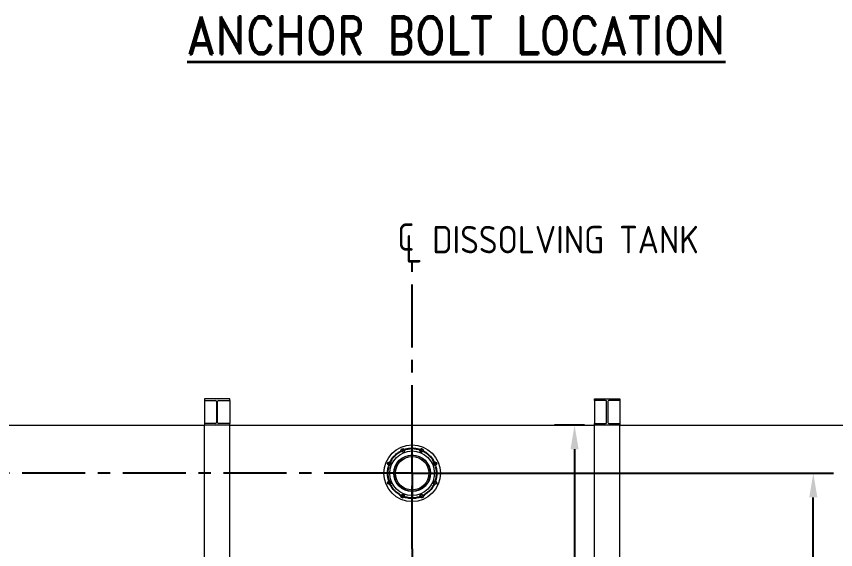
# Model space of a CAD drawing. Header units: inches. Extents: x 0 to 4731, y 0 to 1632.
# Drawn here: x 915.3 to 1110.6, y 622.8 to 749.9 of the extents above; entities that cross this region are included whole.
import ezdxf
from ezdxf.enums import TextEntityAlignment as Align

# ---------------------------------------------------------------- set-up
doc = ezdxf.new("R2010")
doc.units = ezdxf.units.IN
doc.header["$LTSCALE"] = 48
doc.header["$MEASUREMENT"] = 0
doc.linetypes.add('CENTER', pattern=[2, 1.25, -0.25, 0.25, -0.25])
for name, color, linetype, lineweight in [('AM_6', 140, 'Continuous', 35), ('AM_7', 142, 'CENTER', 25), ('Equipment-AM_0', 7, 'Continuous', 50), ('Equipment-AM_5', 92, 'Continuous', 25)]:
    doc.layers.add(name, color=color, linetype=linetype, lineweight=lineweight)
doc.styles.add('ISOCP', font='ISOCP.SHX')
doc.styles.add('ROMAND', font='romand')
doc.styles.add('SLDTEXTSTYLE0', font='ISOCP', dxfattribs={"width": 0.96})
doc.styles.get("Standard").update_dxf_attribs({"font": 'ROMANS.SHX', "width": 0.7})
doc.dimstyles.new('METSOPOWER_ANSI$0', dxfattribs={"dimtxt": 0.12, "dimasz": 0.12, "dimexe": 0.1, "dimexo": 0.05, "dimgap": 0.06, "dimtad": 1, "dimtoh": 1, "dimdec": 5, "dimzin": 12, "dimdsep": 46, "dimlunit": 4, "dimtxsty": 'Standard', "dimcen": 0, "dimclrd": 256, "dimclre": 256, "dimclrt": 140, "dimadec": 0, "dimazin": 2, "dimtp": 0.1, "dimtm": 0.1, "dimtfac": 0.71, "dimtdec": 5, "dimtmove": 0, "dimatfit": 3, "dimfxl": 1, "dimfrac": 2, "dimtzin": 7, "dimlwd": -1, "dimlwe": -1, "dimarcsym": 1})

# ---------------------------------------------------------------- blocks, each defined once
blk = doc.blocks.new('SW_SYMBOL_MOD_CL')
at = {"layer": 'AM_6', "color": 0, "char_height": 1322, "attachment_point": 5, "style": 'SLDTEXTSTYLE0'}
for s, insert in [('C', (756, 1134)), ('L', (1134, 567))]:
    blk.add_mtext(s, dxfattribs=dict(at, insert=insert))
blk = doc.blocks.new('SW_CENTERMARKSYMBOL_56')
at = {"layer": 'AM_7', "color": 0}
for p, q in [((-4.57, 11.04), (-4.7, 11.35)), ((-4.5, 10.86), (-4.53, 10.95)), ((-4.5, 10.86), (-4.46, 10.76)), ((-4.42, 10.67), (-4.29, 10.36)), ((-2.25, 5.63), (-2.25, 11.4)), ((-0.08, 10.67), (-0.21, 10.36)), ((0, 10.86), (-0.04, 10.76)), ((0, 10.86), (0.04, 10.95)), ((0.08, 11.04), (0.21, 11.35)), ((-7.86, 7.75), (-8.17, 7.88)), ((3.36, 7.75), (3.68, 7.88)), ((-7.68, 7.68), (-7.77, 7.71)), ((-7.68, 7.68), (-7.58, 7.64)), ((-7.49, 7.6), (-7.18, 7.47)), ((2.99, 7.6), (2.68, 7.47)), ((3.18, 7.68), (3.09, 7.64)), ((3.18, 7.68), (3.27, 7.71)), ((-2.45, 5.43), (-8.22, 5.43)), ((-2.25, 5.43), (-2.35, 5.43)), ((-2.25, 5.43), (-2.25, 5.53)), ((-2.25, 5.43), (-2.25, 5.33)), ((-2.25, 5.43), (-2.15, 5.43)), ((-2.25, 5.23), (-2.25, -0.55)), ((-2.05, 5.43), (3.73, 5.43)), ((-7.86, 3.1), (-8.17, 2.97)), ((-7.68, 3.18), (-7.77, 3.14)), ((-7.68, 3.18), (-7.58, 3.22)), ((-7.49, 3.26), (-7.18, 3.39)), ((2.99, 3.26), (2.68, 3.39)), ((3.18, 3.18), (3.09, 3.22)), ((3.18, 3.18), (3.27, 3.14)), ((3.36, 3.1), (3.68, 2.97)), ((-4.5, 0), (-4.53, -0.09)), ((-4.5, 0), (-4.46, 0.09)), ((-4.42, 0.18), (-4.29, 0.5)), ((-0.08, 0.18), (-0.21, 0.5)), ((0, 0), (-0.04, 0.09)), ((0, 0), (0.04, -0.09)), ((-4.57, -0.18), (-4.7, -0.5)), ((0.08, -0.18), (0.21, -0.5))]:
    blk.add_line(p, q, dxfattribs=at)
for radius, start, end in [(5.88, 114.4505, 155.5495), (5.87, 112.5, 113.4752), (5.87, 111.5248, 112.5), (5.87, 69.4505, 110.5495), (5.87, 67.5, 68.4752), (5.88, 66.5248, 67.5), (5.88, 24.4505, 65.5495), (5.87, 159.4505, 200.5495), (5.88, 157.5, 158.4752), (5.88, 156.5248, 157.5), (5.88, 22.5, 23.4752), (5.88, 21.5248, 22.5), (5.87, 339.4505, 20.5495), (5.88, 201.5248, 202.5), (5.88, 202.5, 203.4752), (5.88, 204.4505, 245.5495), (5.88, 294.4505, 335.5495), (5.88, 336.5248, 337.5), (5.88, 337.5, 338.4752), (5.88, 246.5248, 247.5), (5.88, 292.5, 293.4752), (5.88, 247.5, 248.4752), (5.88, 249.4505, 290.5495), (5.88, 291.5248, 292.5)]:
    blk.add_arc((-2.25, 5.43), radius, start, end, dxfattribs=at)
blk = doc.blocks.new('*D522')
at = {"layer": 'Defpoints', "color": 0, "transparency": 16777216}
for p in [(1009.48, 641.03), (1105.32, 641.03), (1081.68, 577.03)]:
    blk.add_point(p, dxfattribs=at)
at = {"layer": 'Equipment-AM_5', "linetype": 'ByBlock', "transparency": 16777216}
for p, q in [((1011.88, 641.03), (1110.12, 641.03)), ((1105.32, 582.79), (1105.32, 635.27)), ((1084.08, 577.03), (1110.12, 577.03))]:
    blk.add_line(p, q, dxfattribs=at)
at = {"layer": 'Equipment-AM_5', "transparency": 16777216}
for points in [[(1104.36, 635.27), (1106.28, 635.27), (1105.32, 641.03)], [(1104.36, 582.79), (1106.28, 582.79), (1105.32, 577.03)]]:
    blk.add_solid(points, dxfattribs=at)
at = {"layer": 'Equipment-AM_5', "color": 140, "transparency": 16777216, "insert": (1099.56, 609.03), "char_height": 5.76, "attachment_point": 5, "rotation": 90, "style": 'ISOCP', "bg_fill": 3, "box_fill_scale": 1.25, "bg_fill_color": 256, "bg_fill_true_color": 13158600, "bg_fill_transparency": 0}
blk.add_mtext('5\'-4"', dxfattribs=at)
blk = doc.blocks.new('*D633')
at = {"layer": 'Defpoints', "color": 0, "transparency": 16777216}
for p in [(1053.17, 652.53), (1048.4, 509.03), (1053.17, 509.03)]:
    blk.add_point(p, dxfattribs=at)
at = {"layer": 'Equipment-AM_5', "linetype": 'ByBlock', "transparency": 16777216}
for p, q in [((1050.77, 652.53), (1043.6, 652.53)), ((1048.4, 646.77), (1048.4, 514.79)), ((1050.77, 509.03), (1043.6, 509.03))]:
    blk.add_line(p, q, dxfattribs=at)
at = {"layer": 'Equipment-AM_5', "transparency": 16777216}
for points in [[(1047.44, 646.77), (1049.36, 646.77), (1048.4, 652.53)], [(1047.44, 514.79), (1049.36, 514.79), (1048.4, 509.03)]]:
    blk.add_solid(points, dxfattribs=at)
at = {"layer": 'Equipment-AM_5', "color": 140, "transparency": 16777216, "insert": (1042.64, 580.78), "char_height": 5.76, "attachment_point": 5, "rotation": 90, "style": 'ISOCP', "bg_fill": 3, "box_fill_scale": 1.25, "bg_fill_color": 256, "bg_fill_true_color": 13158600, "bg_fill_transparency": 0}
blk.add_mtext('11\'-11 1/2"', dxfattribs=at)

msp = doc.modelspace()

# ---------------------------------------------------------------- linework, layer by layer
at = {"layer": 'AM_7', "ltscale": 0.25}
for p, q in [((1009.680925, 623.030171), (1009.680925, 691.842152)), ((1003.705925, 641.030171), (695.863562, 641.030171)), ((1009.680925, 623.030171), (1009.680925, 489.206401))]:
    msp.add_line(p, q, dxfattribs=at)
at = {"layer": 'Equipment-AM_0', "lineweight": 18}
for p, q in [((960.170925, 658.730171), (960.170925, 658.365171)), ((966.190925, 658.730171), (960.170925, 658.730171)), ((960.170925, 658.365171), (962.800925, 658.365171)), ((960.170925, 658.365171), (960.170925, 652.895171)), ((963.560925, 658.365171), (966.190925, 658.365171)), ((966.190925, 658.365171), (966.190925, 658.730171)), ((966.190925, 658.365171), (966.190925, 652.895171)), ((1053.170925, 658.365171), (1053.170925, 658.730171)), ((1053.170925, 658.730171), (1059.190925, 658.730171)), ((1055.800925, 658.365171), (1053.170925, 658.365171)), ((1053.170925, 658.365171), (1053.170925, 652.895171)), ((1059.190925, 658.365171), (1056.560925, 658.365171)), ((1059.190925, 658.730171), (1059.190925, 658.365171)), ((1059.190925, 658.365171), (1059.190925, 652.895171)), ((963.050925, 658.115171), (963.050925, 653.145171)), ((963.310925, 653.145171), (963.310925, 658.115171)), ((1056.050925, 653.145171), (1056.050925, 658.115171)), ((1056.310925, 658.115171), (1056.310925, 653.145171)), ((901.868425, 652.530171), (960.170925, 652.530171)), ((960.170925, 652.895171), (960.170925, 652.530171)), ((962.800925, 652.895171), (960.170925, 652.895171)), ((960.170925, 509.030171), (960.170925, 652.530171)), ((966.190925, 652.530171), (960.170925, 652.530171)), ((966.190925, 652.895171), (963.560925, 652.895171)), ((966.190925, 652.530171), (966.190925, 652.895171)), ((966.190925, 509.030171), (966.190925, 652.530171)), ((966.190925, 652.530171), (1053.170925, 652.530171)), ((1053.170925, 652.530171), (1053.170925, 652.895171)), ((1053.170925, 652.895171), (1055.800925, 652.895171)), ((1053.170925, 509.030171), (1053.170925, 652.530171)), ((1059.190925, 652.530171), (1053.170925, 652.530171)), ((1056.560925, 652.895171), (1059.190925, 652.895171)), ((1059.190925, 652.895171), (1059.190925, 652.530171)), ((1059.190925, 509.030171), (1059.190925, 652.530171)), ((1059.190925, 652.530171), (1117.493425, 652.530171))]:
    msp.add_line(p, q, dxfattribs=at)
for centre, radius in [((1009.680925, 641.030171), 6.75), ((1007.43266, 646.457963), 0.4375), ((1011.92919, 646.457963), 0.4375), ((1009.680925, 641.030171), 5.3125), ((1009.680925, 641.030171), 4.36), ((1009.680925, 641.030171), 4.34375), ((1009.680925, 641.030171), 4.3125), ((1009.680925, 641.030171), 3.9905), ((1004.253133, 643.278436), 0.4375), ((1015.108717, 643.278436), 0.4375), ((1004.253133, 638.781906), 0.4375), ((1015.108717, 638.781906), 0.4375), ((1007.43266, 635.602378), 0.4375), ((1011.92919, 635.602378), 0.4375)]:
    msp.add_circle(centre, radius, dxfattribs=at)
for centre, start, end in [((962.800925, 658.115171), 0, 90), ((963.560925, 658.115171), 90, 180), ((1055.800925, 658.115171), 0, 90), ((1056.560925, 658.115171), 90, 180), ((962.800925, 653.145171), 270, 0), ((963.560925, 653.145171), 180, 270), ((1055.800925, 653.145171), 270, 0), ((1056.560925, 653.145171), 180, 270)]:
    msp.add_arc(centre, 0.25, start, end, dxfattribs=at)

# ---------------------------------------------------------------- block references
at = {"layer": 'AM_6', "xscale": 0.004938888888888888, "yscale": 0.004938888888888888, "zscale": 0.004938888888888888}
msp.add_blockref('SW_SYMBOL_MOD_CL', (1004.440556, 691.717468), dxfattribs=at)
at = {"layer": 'AM_7'}
msp.add_blockref('SW_CENTERMARKSYMBOL_56', (1011.92919, 635.602378), dxfattribs=at)

# ---------------------------------------------------------------- texts
at = {"layer": 'AM_6', "style": 'ROMAND', "width": 0.864074}
msp.add_text('%%UANCHOR BOLT LOCATION', height=9, dxfattribs=at).set_placement((1020.207243, 740.911841), align=Align.CENTER)
at = {"layer": 'AM_6', "insert": (1014.471209, 699.978666), "char_height": 6.52886762, "attachment_point": 1, "style": 'SLDTEXTSTYLE0'}
msp.add_mtext('DISSOLVING TANK', dxfattribs=at)

# ---------------------------------------------------------------- next in the draw order: dimensions: what is measured, and where the dimension line sits
at = {"layer": 'Equipment-AM_5'}
dim = msp.add_linear_dim(base=(1105.317885, 641.030171), p1=(1081.680925, 577.030171), p2=(1009.480925, 641.030171), angle=90, dimstyle='METSOPOWER_ANSI$0', override={"dimscale": 48, "dimzin": 15, "dimtxsty": 'ISOCP', "dimtfill": 1}, dxfattribs=at)
dim.commit()
dim.dimension.update_dxf_attribs({"geometry": '*D522', "text_midpoint": (1099.557885, 609.030171)})

# ---------------------------------------------------------------- next in the draw order: dimensions: what is measured, and where the dimension line sits
dim = msp.add_linear_dim(base=(1048.396335, 509.030171), p1=(1053.170925, 652.530171), p2=(1053.170925, 509.030171), angle=90, dimstyle='METSOPOWER_ANSI$0', override={"dimscale": 48, "dimzin": 15, "dimtxsty": 'ISOCP', "dimtfill": 1}, dxfattribs=at)
dim.commit()
dim.dimension.update_dxf_attribs({"geometry": '*D633', "text_midpoint": (1042.635768, 580.780171)})

doc.saveas('drawing.dxf')
